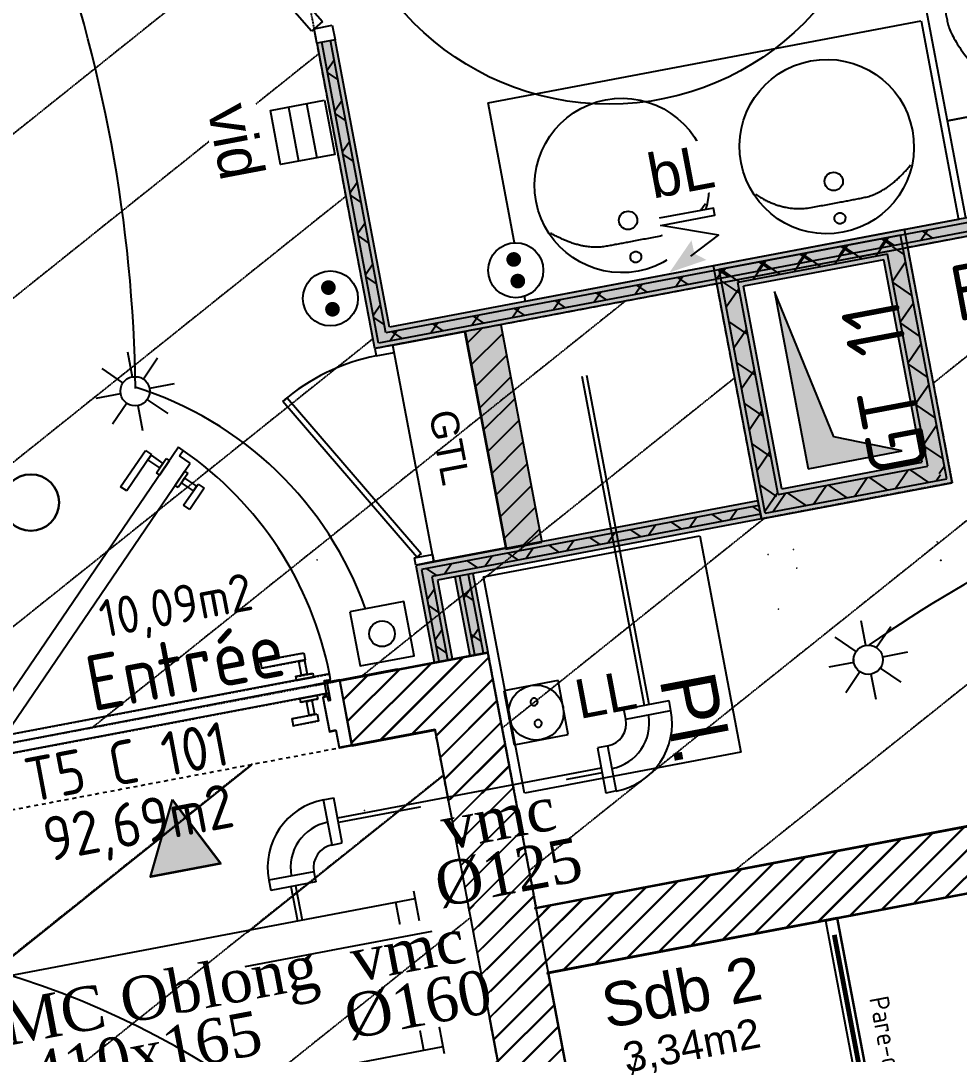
# Model space of a CAD drawing. Header units: centimetres. Extents: x 209280 to 319866, y -365283 to -277503.
# Drawn here: x 244843 to 247399, y -330668 to -327853 of the extents above; entities that cross this region are included whole.
import ezdxf

# ---------------------------------------------------------------- set-up
doc = ezdxf.new("R2010")
doc.units = ezdxf.units.CM
doc.linetypes.add('Style de ligne -1', pattern=[0.41664, 0.20828, -0.20836])
doc.linetypes.add('Style de ligne -16', pattern=[0.192476, 0.123031, -0.069444])
doc.layers.get('0').update_dxf_attribs({"color": 252})
for name, color, linetype, lineweight in [('0-PROJET-DESSINS CRÉES', 7, 'Continuous', 9), ('0-PROJET-FAUX PLAFOND', 251, 'Style de ligne -1', 5), ('0-PROJET-Gaines', 7, 'Continuous', 13), ('0-PROJET-MENUISERIES INT', 7, 'Continuous', 5), ('0-PROJET-MUR BETON', 7, 'Continuous', 35), ('0-PROJET-NOMENCLATURE COMMERCIALE', 7, 'Continuous', 5), ('0-PROJET-SANITAIRES', 7, 'Continuous', 5), ('0-PROJET-TEXTE', 7, 'Continuous', 5), ('0-PROJET-TEXTE GAINES', 7, 'Continuous', 5), ('0-PROJET-TRAIT DE COUPE', 7, 'Continuous', 5), ('prlm-ELEC-CFA', 1, 'Continuous', 25), ('prlm-ELEC-CFO', 1, 'Continuous', 25)]:
    doc.layers.add(name, color=color, linetype=linetype, lineweight=lineweight)
for name, color, linetype in [('3-BAT C-Niveau 1', 252, 'Continuous'), ('prlm-MOD', 64, 'Continuous'), ('prlm-VMC', 93, 'Continuous')]:
    doc.layers.add(name, color=color, linetype=linetype)
doc.styles.add('Geneva', font='arial.ttf')
doc.styles.add('Helvetica', font='arial.ttf')
doc.styles.add('prlm-elec-cfa', font='comic.ttf', dxfattribs={"height": 12})
doc.styles.add('prlm-elec-cfo', font='comic.ttf', dxfattribs={"height": 12})
doc.styles.add('prlm-vmc', font='pala.ttf', dxfattribs={"height": 14})
doc.styles.get("Standard").update_dxf_attribs({"font": 'isocp.shx', "height": 100})
pattern_1 = [(45, (89146.82, 134700.79), (-31.2347524, 39.0434405), [])]

# ---------------------------------------------------------------- blocks, each defined once
blk = doc.blocks.new('xi.c125-90')
at = {"layer": 'prlm-VMC'}
for p, q in [((-2.9, 6.24), (0, 6.25)), ((-2.81, -6.25), (-2.81, 6.25)), ((0, -6.25), (0, 6.25)), ((-3.04, -6.26), (0, -6.25)), ((-21.56, -12.5), (-21.56, -15.31)), ((-9.06, -12.5), (-21.56, -12.5)), ((-9.06, -12.5), (-9.06, -15.31)), ((-9.06, -15.31), (-21.56, -15.31))]:
    blk.add_line(p, q, dxfattribs=at)
for radius in [18.75, 6.25]:
    blk.add_arc((-2.81, -12.5), radius, 90, 180, dxfattribs=at)
at = {"layer": 'prlm-VMC', "ltscale": 0.05}
blk.add_arc((-2.81, -12.5), 12.5, 90, 180, dxfattribs=at)
blk = doc.blocks.new('xi.vmcd160')
at = {"layer": 'prlm-VMC', "color": 0, "linetype": 'ByBlock', "lineweight": -2, "insert": (0, 0), "char_height": 12, "width": 38.0377, "attachment_point": 2, "line_spacing_factor": 0.75, "style": 'prlm-vmc', "bg_fill": 3, "box_fill_scale": 1.1, "bg_fill_color": 256, "bg_fill_transparency": 0}
blk.add_mtext('vmc\\P%%C160', dxfattribs=at)
blk = doc.blocks.new('xi.vmcd125')
at = {"layer": 'prlm-VMC', "color": 0, "linetype": 'ByBlock', "lineweight": -2, "insert": (0, 0), "char_height": 12, "width": 37.8475, "attachment_point": 2, "line_spacing_factor": 0.75, "style": 'prlm-vmc', "bg_fill": 3, "box_fill_scale": 1.1, "bg_fill_color": 256, "bg_fill_transparency": 0}
blk.add_mtext('vmc\\P%%C125', dxfattribs=at)
blk = doc.blocks.new('Groupe-166-1')
at = {"linetype": 'Continuous'}
for p, q in [((15746.32, -46579.07), (15756.02, -46537.15)), ((15754.02, -46581.59), (15779.63, -46544.7)), ((15758.04, -46589.42), (15791.79, -46568.74))]:
    blk.add_line(p, q, dxfattribs=at)
at = {"linetype": 'Continuous', "flags": 128}
blk.add_lwpolyline([(15810.45, -46499.81), (15825.34, -46578.41), (15746.74, -46593.3), (15731.85, -46514.7)], close=True, dxfattribs=at)
blk = doc.blocks.new('xi.BP')
at = {"layer": 'prlm-ELEC-CFO', "color": 0, "flags": 128}
blk.add_lwpolyline([(-7.5, -7.5), (7.5, -7.5), (7.5, 7.5), (-7.5, 7.5)], close=True, dxfattribs=at)
at = {"layer": 'prlm-ELEC-CFO', "color": 0}
blk.add_circle((0, 0), 3.5, dxfattribs=at)
blk = doc.blocks.new('xi.SPOT')
at = {"color": 0, "lineweight": 5}
blk.add_wipeout([(-4, 0), (-2.83, -2.83), (0, -4), (2.83, -2.83), (4, 0), (2.83, 2.83), (0, 4), (-2.83, 2.83)], dxfattribs=at).dxf.layer = 'prlm-ELEC-CFO'
at = {"layer": 'prlm-ELEC-CFO', "color": 0, "linetype": 'ByBlock', "lineweight": -2, "flags": 128}
for points in [[(0, 10.88), (0, 4)], [(-7.69, 7.69), (-2.83, 2.83)], [(7.69, 7.69), (2.83, 2.83)], [(-10.88, 0), (-4, 0)], [(4, 0), (10.88, 0)], [(-2.83, -2.83), (-7.69, -7.69)], [(0, -4), (0, -10.88)], [(2.83, -2.83), (7.69, -7.69)]]:
    blk.add_lwpolyline(points, dxfattribs=at)
at = {"layer": 'prlm-ELEC-CFO', "color": 0, "linetype": 'ByBlock', "lineweight": -2}
blk.add_circle((0, 0), 4, dxfattribs=at)
blk = doc.blocks.new('xi.BL')
at = {"color": 0, "lineweight": 5}
blk.add_wipeout([(-7.5, -7.5), (7.5, -7.5), (7.5, 7.5), (-7.5, 7.5)], dxfattribs=at).dxf.layer = 'prlm-ELEC-CFO'
at = {"layer": 'prlm-ELEC-CFO', "lineweight": 5}
blk.add_hatch(color=0, dxfattribs=at).paths.add_polyline_path([(-3, 6), (-0.1, 3.7), (0, 0), (7.5, 7.5)])
at = {"layer": 'prlm-ELEC-CFO', "color": 0}
blk.add_lwpolyline([(0.95, 4.23), (-7.5, 0), (7.5, -5.5), (-7.5, -5.5), (-7.5, -7.5), (7.5, -7.5)], dxfattribs=at)
blk = doc.blocks.new('xi.PCHD')
at = {"color": 0, "lineweight": 5}
blk.add_wipeout([(-7.5, -7.5), (7.5, -7.5), (7.5, 7.5), (-7.5, 7.5)], dxfattribs=at).dxf.layer = 'prlm-ELEC-CFO'
at = {"layer": 'prlm-ELEC-CFO', "color": 0, "linetype": 'ByBlock', "lineweight": 5, "const_width": 2}
for points in [[(-4, 0, 1), (-2, 0, 1)], [(2, 0, 1), (4, 0, 1)]]:
    blk.add_lwpolyline(points, format="xyb", close=True, dxfattribs=at)
at = {"layer": 'prlm-ELEC-CFO', "color": 0, "linetype": 'ByBlock', "lineweight": -2}
blk.add_circle((0, 0), 7.5, dxfattribs=at)
blk = doc.blocks.new('xi.PC')
at = {"color": 0, "lineweight": 5}
blk.add_wipeout([(-7.5, -7.5), (7.5, -7.5), (7.5, 7.5), (-7.5, 7.5)], dxfattribs=at).dxf.layer = 'prlm-ELEC-CFO'
at = {"layer": 'prlm-ELEC-CFO', "color": 0, "linetype": 'ByBlock', "lineweight": 5, "const_width": 2}
for points in [[(-4, 0, 1), (-2, 0, 1)], [(2, 0, 1), (4, 0, 1)]]:
    blk.add_lwpolyline(points, format="xyb", close=True, dxfattribs=at)
at = {"layer": 'prlm-ELEC-CFO', "color": 0, "linetype": 'ByBlock', "lineweight": -2}
blk.add_circle((0, 0), 7.5, dxfattribs=at)
blk = doc.blocks.new('xi.VID')
at = {"layer": 'prlm-ELEC-CFA', "color": 0, "linetype": 'ByBlock', "lineweight": -2, "flags": 128}
blk.add_lwpolyline([(-7.5, 7.5), (7.5, 7.5), (7.5, -7.5), (-7.5, -7.5)], close=True, dxfattribs=at)
at = {"layer": 'prlm-ELEC-CFA', "color": 0}
for points in [[(-7.5, 2.5), (7.5, 2.5)], [(-7.5, -2.5), (7.5, -2.5)]]:
    blk.add_lwpolyline(points, dxfattribs=at)

msp = doc.modelspace()

# ---------------------------------------------------------------- hatches: boundary and pattern name
at = {"layer": '0-PROJET-DESSINS CRÉES', "lineweight": 25}
for points in [[(246895.741, -328590.249), (246987.209, -329073.24), (247242.668, -329024.86), (247057.302, -328986.549)], [(245255.941, -329973.709), (245387.869, -330147.191), (245196.245, -330183.321)]]:
    msp.add_hatch(color=256, dxfattribs=at).paths.add_polyline_path(points)
at = {"layer": '3-BAT C-Niveau 1', "linetype": 'Continuous'}
h = msp.add_hatch(dxfattribs=at)
h.set_pattern_fill('MURS MACONNERIE-2', color=256, scale=10, style=0, pattern_type=2)
h.set_pattern_definition(pattern_1)
h.paths.add_polyline_path([(246242.251, -330270.581), (246275.744, -330447.438), (253008.28, -329172.44), (252974.787, -328995.584)])
h = msp.add_hatch(dxfattribs=at)
h.set_pattern_fill('MURS MACONNERIE-2', color=256, scale=10, style=0, pattern_type=2)
h.set_pattern_definition(pattern_1)
h.paths.add_polyline_path([(245711.492, -329650.618), (245744.985, -329827.475), (245970.968, -329784.678), (246114.332, -329574.329)])
h = msp.add_hatch(dxfattribs=at)
h.set_pattern_fill('MURS MACONNERIE-2', color=256, scale=10, style=0, pattern_type=2)
h.set_pattern_definition(pattern_1)
h.paths.add_polyline_path([(246266.896, -331347.307), (246477.251, -331490.7), (246114.332, -329574.329), (245970.968, -329784.678)])
at = {"layer": '3-BAT C-Niveau 1', "linetype": 'Continuous', "lineweight": 18}
h = msp.add_hatch(dxfattribs=at)
h.set_pattern_fill('BA 13', color=9, scale=10, style=0, pattern_type=2)
h.set_pattern_definition([(218.65981, (88960.93, 134700.8), (-199.24783, 287.75041), [])])
h.paths.add_polyline_path([(245970.968, -329784.679), (237681.846, -331354.568), (237912.586, -332572.975), (246201.704, -331003.062)])

# ---------------------------------------------------------------- linework, layer by layer
at = {"lineweight": 25}
for p, q in [((245722.862, -328308.562), (245722.911, -328308.553)), ((245773.338, -328299.003), (245773.289, -328299.013)), ((245731.403, -328353.661), (245731.354, -328353.671)), ((245800.458, -328442.209), (245800.507, -328442.199)), ((246951.352, -328478.488), (246951.361, -328478.537)), ((246862.844, -328495.25), (246862.834, -328495.201)), ((246964.374, -328547.254), (246964.365, -328547.204)), ((246973.973, -328545.436), (246973.982, -328545.485)), ((247078.451, -329097.128), (247078.442, -329097.079)), ((247088.049, -329095.311), (247088.059, -329095.36)), ((246993.37, -329184.483), (246993.379, -329184.532)), ((247101.074, -329164.086), (247101.065, -329164.037)), ((245907.069, -329272.309), (245907.119, -329272.299)), ((246946.747, -329293.558), (246946.697, -329293.567)), ((247338.562, -329271.907), (247338.611, -329271.897)), ((245649.687, -329321.051), (245649.637, -329321.061)), ((246877.967, -329306.584), (246878.016, -329306.574)), ((247348.169, -329322.637), (247348.218, -329322.628)), ((246956.354, -329344.289), (246956.305, -329344.298)), ((246906.153, -329455.42), (246906.104, -329455.43)), ((246120.596, -329604.188), (246120.645, -329604.179)), ((245396.661, -329708.321), (245396.652, -329708.272)), ((245778.984, -330003.795), (245779.033, -330003.785)), ((247165.576, -330093.804), (247165.566, -330093.755)), ((246874.468, -330332.133), (246874.478, -330332.182))]:
    msp.add_line(p, q, dxfattribs=at)
at = {"linetype": 'Style de ligne -16', "lineweight": 18, "ltscale": 50.8, "flags": 128}
for points in [[(245499.438, -329618.089), (245495.712, -329598.417), (245613.617, -329576.089), (245617.342, -329595.76)], [(245607.428, -329637.461), (245600.148, -329599.017), (245614.886, -329596.225), (245622.166, -329634.67)], [(244743.859, -329812.068), (244746.65, -329826.806), (244764.139, -329823.494), (244770.652, -329857.883), (245675.251, -329686.571), (245668.738, -329652.182), (245686.227, -329648.87), (245683.436, -329634.132)], [(245593.731, -329651.12), (245591.708, -329640.439), (245637.887, -329631.693), (245639.91, -329642.375)], [(245605.057, -329710.929), (245603.034, -329700.247), (245649.213, -329691.502), (245651.236, -329702.184)], [(245628.058, -329746.397), (245620.778, -329707.952), (245635.516, -329705.161), (245642.796, -329743.606)], [(245585.113, -329774.907), (245581.388, -329755.235), (245650.165, -329742.21), (245653.891, -329761.882)]]:
    msp.add_lwpolyline(points, close=True, dxfattribs=at)
at = {"linetype": 'Continuous', "flags": 128}
msp.add_lwpolyline([(245711.399, -329650.127), (245676.384, -329656.758), (245685.331, -329704), (245680.456, -329704.923), (245678.394, -329694.035), (245665.583, -329696.461), (245683.26, -329789.802), (245700.946, -329786.453), (245709.877, -329833.614), (245744.891, -329826.983)], close=True, dxfattribs=at)
at = {"linetype": 'Continuous', "lineweight": 18, "flags": 128}
msp.add_lwpolyline([(245684.397, -329703.159), (245681.606, -329688.421), (245679.97, -329687.306), (245673.288, -329688.571), (245669.928, -329693.502), (245670.148, -329694.662), (245679.206, -329692.946), (245681.253, -329703.754)], close=True, dxfattribs=at)
at = {"lineweight": 25}
for centre in [(245722.862, -328308.562), (245773.338, -328299.003), (245731.403, -328353.661), (245800.458, -328442.209), (246951.352, -328478.488), (246862.844, -328495.25), (246964.374, -328547.254), (246973.973, -328545.436), (247078.451, -329097.128), (247088.049, -329095.311), (246993.37, -329184.483), (247101.074, -329164.086), (245907.069, -329272.309), (246946.747, -329293.558), (247338.562, -329271.907), (245649.687, -329321.051), (246877.967, -329306.584), (247348.169, -329322.637), (246956.354, -329344.289), (246906.153, -329455.42), (246120.596, -329604.188), (245396.661, -329708.321), (245778.984, -330003.795), (247165.576, -330093.804), (246874.468, -330332.133)]:
    msp.add_circle(centre, 0.025, dxfattribs=at)
at = {"layer": '0-PROJET-DESSINS CRÉES', "lineweight": 25}
for p, q in [((245698.726, -327905.024), (245649.6, -327914.328)), ((245807.109, -328746.045), (245649.6, -327914.328)), ((245807.109, -328746.045), (245649.6, -327914.328)), ((245817.463, -328730.853), (245662.373, -327911.909)), ((245817.463, -328730.853), (245662.373, -327911.909)), ((245836.578, -328702.807), (245685.953, -327907.443)), ((245836.578, -328702.807), (245685.953, -327907.443)), ((245846.932, -328687.615), (245698.726, -327905.024)), ((245695.969, -327960.33), (245676.854, -327988.376)), ((245706.047, -328013.546), (245678.001, -327994.431)), ((247366.319, -328125.804), (248103.221, -327986.251)), ((245717.021, -328071.491), (245697.906, -328099.538)), ((245727.099, -328124.708), (245699.052, -328105.592)), ((247416.429, -328390.406), (247366.319, -328125.804)), ((245738.072, -328182.652), (245718.957, -328210.699)), ((245748.15, -328235.869), (245720.104, -328216.754)), ((248153.162, -328250.891), (245846.932, -328687.615)), ((248196.401, -328280.361), (245817.463, -328730.853)), ((248196.401, -328280.361), (245817.463, -328730.853)), ((248168.354, -328261.245), (245836.578, -328702.807)), ((248168.354, -328261.245), (245836.578, -328702.807)), ((245759.124, -328293.814), (245740.009, -328321.86)), ((248211.593, -328290.715), (245807.109, -328746.045)), ((248211.593, -328290.715), (247128.201, -328495.874)), ((245769.202, -328347.03), (245741.155, -328327.915)), ((245780.175, -328404.975), (245761.06, -328433.022)), ((247248.882, -328422.13), (246729.144, -328520.557)), ((247379.402, -329111.379), (247248.882, -328422.13)), ((247312.791, -328423.261), (247293.675, -328451.307)), ((245790.253, -328458.191), (245762.207, -328439.076)), ((247238.528, -328437.322), (246744.335, -328530.911)), ((247238.528, -328437.322), (246744.335, -328530.911)), ((247206.155, -328443.452), (247171.11, -328494.871)), ((247201.629, -328444.311), (247182.514, -328472.358)), ((247186.79, -328447.121), (247214.836, -328466.237)), ((247192.823, -328445.977), (247220.003, -328464.502)), ((247364.21, -329101.025), (247238.528, -328437.322)), ((247364.21, -329101.025), (247238.528, -328437.322)), ((247297.952, -328426.071), (247325.998, -328445.186)), ((247094.994, -328464.504), (247059.949, -328515.923)), ((247090.467, -328465.362), (247071.352, -328493.408)), ((247075.628, -328468.172), (247103.675, -328487.287)), ((247081.661, -328467.029), (247133.08, -328502.073)), ((247248.494, -328489.951), (247217.197, -328468.619)), ((247079.074, -328505.177), (245807.109, -328746.045)), ((247203.483, -328488.74), (246795.751, -328565.956)), ((247203.483, -328488.74), (246795.751, -328565.956)), ((247193.129, -328503.932), (246810.942, -328576.31)), ((247193.129, -328503.932), (246810.942, -328576.31)), ((246872.671, -328506.607), (246837.627, -328558.026)), ((246868.144, -328507.462), (246849.029, -328535.509)), ((246859.339, -328509.132), (246910.758, -328544.176)), ((246983.832, -328485.556), (246948.788, -328536.974)), ((246979.306, -328486.412), (246960.191, -328514.458)), ((246964.467, -328489.222), (246992.513, -328508.337)), ((246970.5, -328488.08), (247021.919, -328523.125)), ((247297.6, -329055.626), (247193.129, -328503.932)), ((247297.6, -329055.626), (247193.129, -328503.932)), ((247312.792, -329065.98), (247203.483, -328488.74)), ((247312.792, -329065.98), (247203.483, -328488.74)), ((245801.227, -328516.136), (245782.112, -328544.183)), ((246859.629, -329209.813), (246729.144, -328520.557)), ((246859.629, -329209.813), (246729.144, -328520.557)), ((246756.983, -328528.513), (246737.867, -328556.559)), ((246742.144, -328531.323), (246770.19, -328550.438)), ((246869.984, -329194.621), (246744.335, -328530.911)), ((246869.984, -329194.621), (246744.335, -328530.911)), ((246748.178, -328530.183), (246799.596, -328565.228)), ((246761.51, -328527.659), (246754.548, -328537.873)), ((246853.305, -328510.272), (246881.352, -328529.388)), ((247252.465, -328510.92), (247217.42, -328562.338)), ((245811.305, -328569.353), (245783.258, -328550.238)), ((246645.821, -328549.563), (246626.706, -328577.609)), ((246630.982, -328552.373), (246659.029, -328571.488)), ((246801.482, -328596.227), (246750.065, -328561.18)), ((246423.498, -328591.664), (246404.383, -328619.71)), ((246534.66, -328570.613), (246515.544, -328598.66)), ((246519.821, -328573.423), (246547.867, -328592.539)), ((246798.828, -328582.209), (246763.78, -328633.626)), ((246905.031, -329143.201), (246795.751, -328565.956)), ((246905.031, -329143.201), (246795.751, -328565.956)), ((246915.386, -329128.009), (246810.942, -328576.31)), ((246895.741, -328590.249), (246987.209, -329073.24)), ((247057.302, -328986.549), (246895.741, -328590.249)), ((247269.544, -328601.112), (247218.126, -328566.067)), ((246312.337, -328612.714), (246293.221, -328640.76)), ((246297.498, -328615.524), (246325.544, -328634.639)), ((246408.659, -328594.474), (246436.706, -328613.589)), ((245822.279, -328627.298), (245803.163, -328655.344)), ((246201.175, -328633.764), (246182.06, -328661.811)), ((246186.336, -328636.574), (246214.383, -328655.69)), ((247273.515, -328622.082), (247238.47, -328673.5)), ((245832.357, -328680.514), (245804.31, -328661.399)), ((245978.852, -328675.865), (245959.737, -328703.911)), ((246090.014, -328654.815), (246070.898, -328682.861)), ((246075.175, -328657.625), (246103.221, -328676.74)), ((246822.526, -328707.39), (246771.11, -328672.342)), ((247290.594, -328712.274), (247239.176, -328677.229)), ((245867.691, -328696.915), (245848.575, -328724.962)), ((245852.852, -328699.725), (245880.898, -328718.841)), ((245964.013, -328678.675), (245992.06, -328697.79)), ((246051.572, -328699.751), (246163.707, -329291.871)), ((246051.572, -328699.751), (246163.707, -329291.871)), ((246057.715, -328732.192), (246099.17, -328690.737)), ((246068.905, -328791.28), (246154.477, -328705.708)), ((246149.825, -328681.144), (246261.96, -329273.263)), ((246149.825, -328681.144), (246261.96, -329273.263)), ((246819.872, -328693.372), (246784.825, -328744.788)), ((247294.565, -328733.243), (247259.52, -328784.661)), ((246080.096, -328850.368), (246165.667, -328764.796)), ((246843.571, -328818.553), (246792.154, -328783.505)), ((247311.644, -328823.435), (247260.226, -328788.39)), ((246840.917, -328804.535), (246805.869, -328855.951)), ((246091.286, -328909.457), (246176.857, -328823.885)), ((247315.615, -328844.405), (247280.57, -328895.823)), ((246102.476, -328968.545), (246188.048, -328882.973)), ((246864.615, -328929.715), (246813.199, -328894.668)), ((247332.695, -328934.597), (247281.276, -328899.552)), ((246861.962, -328915.697), (246826.914, -328967.114)), ((246113.666, -329027.633), (246199.238, -328942.061)), ((247336.665, -328955.566), (247301.62, -329006.985)), ((247242.668, -329024.86), (247057.302, -328986.549)), ((246124.856, -329086.721), (246210.428, -329001.149)), ((246885.66, -329040.878), (246834.244, -329005.83)), ((247353.745, -329045.758), (247302.326, -329010.713)), ((246883.006, -329026.86), (246847.959, -329078.276)), ((246987.209, -329073.24), (247242.668, -329024.86)), ((246136.046, -329145.809), (246221.618, -329060.237)), ((246905.031, -329143.201), (247312.792, -329065.98)), ((246905.031, -329143.201), (247312.792, -329065.98)), ((246915.386, -329128.009), (247297.6, -329055.626)), ((246915.386, -329128.009), (247297.6, -329055.626)), ((247357.716, -329066.728), (247343.814, -329087.124)), ((247112.789, -329148.638), (247147.834, -329097.22)), ((247204.086, -329131.349), (247152.667, -329096.304)), ((247223.951, -329127.587), (247258.995, -329076.168)), ((247315.247, -329110.297), (247263.829, -329075.253)), ((247335.112, -329106.535), (247346.906, -329089.231)), ((246147.236, -329204.897), (246232.808, -329119.325)), ((246901.449, -329148.458), (246855.288, -329116.993)), ((246859.629, -329209.813), (247379.402, -329111.379)), ((246869.984, -329194.621), (247364.21, -329101.025)), ((246869.984, -329194.621), (247364.21, -329101.025)), ((247001.628, -329169.69), (247036.673, -329118.271)), ((247092.925, -329152.4), (247041.506, -329117.356)), ((246904.051, -329138.022), (246869.003, -329189.439)), ((246890.467, -329190.742), (246925.511, -329139.323)), ((246981.764, -329173.452), (246930.345, -329138.407)), ((246850.326, -329160.686), (245919.032, -329337.042)), ((246852.745, -329173.459), (245934.224, -329347.396)), ((246852.745, -329173.459), (245934.224, -329347.396)), ((246158.426, -329263.986), (246243.998, -329178.414)), ((246793.884, -329184.605), (246774.768, -329212.651)), ((246836.519, -329176.531), (246855.818, -329189.685)), ((246850.326, -329160.686), (246859.629, -329209.813)), ((246857.21, -329197.04), (245962.27, -329366.512)), ((246857.21, -329197.04), (245962.27, -329366.512)), ((246859.629, -329209.813), (245977.462, -329376.866)), ((246859.629, -329209.813), (246078.171, -329357.795)), ((246682.722, -329205.655), (246663.607, -329233.702)), ((246725.357, -329197.582), (246753.404, -329216.697)), ((246870.602, -329194.504), (246870.235, -329194.253)), ((246209.489, -329283.2), (246255.188, -329237.502)), ((246503.034, -329239.682), (246531.081, -329258.798)), ((246571.561, -329226.706), (246552.445, -329254.752)), ((246614.196, -329218.632), (246642.242, -329237.748)), ((246102.857, -329367.313), (246692.386, -329255.709)), ((246349.238, -329268.806), (246330.122, -329296.853)), ((246391.873, -329260.733), (246419.919, -329279.848)), ((246460.399, -329247.756), (246441.284, -329275.802)), ((246692.386, -329255.709), (246803.99, -329845.238)), ((246163.707, -329291.871), (246261.96, -329273.263)), ((246238.076, -329289.857), (246218.961, -329317.903)), ((246280.711, -329281.783), (246308.758, -329300.899)), ((246058.388, -329323.884), (246086.435, -329342.999)), ((246126.915, -329310.907), (246107.799, -329338.954)), ((246169.55, -329302.833), (246197.596, -329321.949)), ((245919.032, -329337.042), (245968.821, -329599.965)), ((245934.224, -329347.396), (245981.594, -329597.546)), ((245934.224, -329347.396), (245981.594, -329597.546)), ((245947.227, -329344.934), (245975.273, -329364.05)), ((246015.753, -329331.957), (245996.638, -329360.004)), ((245962.27, -329366.512), (246005.175, -329593.081)), ((245962.27, -329366.512), (246005.175, -329593.081)), ((246029.044, -329367.098), (245977.462, -329376.866)), ((245977.462, -329376.866), (246017.948, -329590.662)), ((245977.462, -329376.866), (246017.948, -329590.662)), ((246024.955, -329367.873), (246065.44, -329581.668)), ((246037.728, -329365.454), (246078.213, -329579.249)), ((246037.728, -329365.454), (246078.213, -329579.249)), ((246061.309, -329360.988), (246101.794, -329574.784)), ((246061.309, -329360.988), (246101.794, -329574.784)), ((246074.082, -329358.57), (246114.567, -329572.365)), ((246074.082, -329358.57), (246114.567, -329572.365)), ((245949.663, -329428.926), (245968.778, -329400.88)), ((246049.036, -329425.171), (246068.152, -329397.125)), ((246046.678, -329412.716), (246074.724, -329431.832)), ((245952.812, -329445.555), (245980.858, -329464.67)), ((245970.713, -329540.087), (245989.828, -329512.041)), ((246070.086, -329536.333), (246089.202, -329508.286)), ((246067.728, -329523.878), (246095.774, -329542.993)), ((245973.862, -329556.716), (246001.908, -329575.832)), ((245867.964, -329619.204), (244689.187, -329843.892)), ((245196.245, -330183.321), (245255.941, -329973.709)), ((245255.941, -329973.709), (245387.869, -330147.191)), ((245387.869, -330147.191), (245196.245, -330183.321))]:
    msp.add_line(p, q, dxfattribs=at)
msp.add_circle((246444.874, -327330.537), 750.014, dxfattribs=at)
for points in [[(245846.932, -328687.615), (245807.109, -328746.045), (245698.726, -327905.024), (245649.6, -327914.328)], [(248153.162, -328250.891), (248211.593, -328290.715), (245846.932, -328687.615), (245807.109, -328746.045)], [(247248.882, -328422.13), (247193.129, -328503.932), (246729.144, -328520.557), (246810.942, -328576.31)], [(247379.402, -329111.379), (247297.6, -329055.626), (247248.882, -328422.13), (247193.129, -328503.932)], [(246915.386, -329128.009), (246859.629, -329209.813), (246810.942, -328576.31), (246729.144, -328520.557)], [(246051.572, -328699.751), (246149.825, -328681.144), (246163.707, -329291.871), (246261.96, -329273.263)], [(246859.629, -329209.813), (246915.386, -329128.009), (247379.402, -329111.379), (247297.6, -329055.626)], [(246850.326, -329160.686), (246859.629, -329209.813), (245919.032, -329337.042), (245977.462, -329376.866)], [(245919.032, -329337.042), (245977.462, -329376.866), (245968.821, -329599.965), (246017.948, -329590.662)], [(246024.955, -329367.873), (246074.082, -329358.57), (246065.44, -329581.668), (246114.567, -329572.365)]]:
    msp.add_solid(points, dxfattribs=at)
at = {"layer": '0-PROJET-FAUX PLAFOND', "lineweight": 25}
for p, q in [((245807.109, -328746.045), (245394.164, -326565.518)), ((245581.436, -327554.395), (243188.886, -329468.435)), ((245654.975, -327942.712), (243262.413, -329856.762)), ((248211.6, -328290.753), (247257.218, -328471.251)), ((245728.514, -328331.03), (243573.183, -330055.295)), ((247953.613, -328339.545), (247327.553, -328840.393)), ((247257.218, -328471.251), (247379.194, -329111.418)), ((248838.949, -328525.574), (246786.982, -330167.148)), ((246738.079, -328569.745), (245807.109, -328746.045)), ((246859.837, -329209.773), (246738.079, -328569.745)), ((246738.079, -328569.745), (246738.079, -328569.745)), ((246489.04, -328616.906), (245037.752, -329777.937)), ((245802.053, -328719.347), (244305.467, -329916.616)), ((246786.799, -328825.847), (245770.036, -329639.258)), ((247379.194, -329111.418), (246859.837, -329209.773)), ((246867.686, -329208.287), (246153.802, -329779.394))]:
    msp.add_line(p, q, dxfattribs=at)
at = {"layer": '0-PROJET-Gaines', "lineweight": 25}
for p, q in [((245856.236, -328736.741), (246052.743, -328699.527)), ((246052.743, -328699.527), (246164.386, -329289.049)), ((245856.236, -328736.741), (245807.109, -328746.045)), ((245807.109, -328746.045), (245810.875, -328765.929)), ((245810.875, -328765.929), (245860.002, -328756.626)), ((245860.002, -328756.626), (245856.236, -328736.741)), ((245967.879, -329326.263), (245856.236, -328736.741)), ((245556.105, -328890.129), (245568.086, -328880.102)), ((245921.398, -329314.468), (245556.105, -328890.129)), ((245568.086, -328880.102), (245933.238, -329304.276)), ((246164.386, -329289.049), (245967.879, -329326.263)), ((245914.986, -329315.682), (245964.113, -329306.379)), ((245918.752, -329335.567), (245914.986, -329315.682)), ((245933.238, -329304.276), (245921.398, -329314.468)), ((245964.113, -329306.379), (245967.879, -329326.263)), ((245967.879, -329326.263), (245918.752, -329335.567))]:
    msp.add_line(p, q, dxfattribs=at)
msp.add_arc((245921.398, -329314.468), 559.914, 101.391419, 130.723601, dxfattribs=at)
at = {"layer": '0-PROJET-MENUISERIES INT', "lineweight": 25}
for p, q in [((245118.946, -327230), (245664.743, -327855.304)), ((245634.608, -327881.608), (245088.811, -327256.303)), ((245664.743, -327855.304), (245634.608, -327881.608)), ((245642.146, -327875.028), (245691.284, -327865.723)), ((245649.588, -327914.33), (245642.146, -327875.028)), ((245691.284, -327865.723), (245698.726, -327905.024)), ((245698.726, -327905.024), (245649.588, -327914.33)), ((245272.873, -329014.884), (244734.311, -329805.085)), ((245285.268, -329023.332), (245272.873, -329014.884)), ((245114.878, -329122.37), (245182.46, -329023.211)), ((245199.005, -329034.487), (245131.422, -329133.646)), ((245182.46, -329023.211), (245199.005, -329034.487)), ((245189.149, -329048.947), (245197.597, -329036.552)), ((245197.597, -329036.552), (245229.929, -329058.589)), ((245275.244, -329038.04), (245285.268, -329023.332)), ((245304.165, -329057.752), (245275.244, -329038.04)), ((244785.653, -329818.536), (245304.165, -329057.752)), ((245221.482, -329070.984), (245189.149, -329048.947)), ((245212.471, -329084.205), (245238.94, -329045.368)), ((245247.924, -329051.49), (245221.454, -329090.328)), ((245229.929, -329058.589), (245221.482, -329070.984)), ((245238.94, -329045.368), (245247.924, -329051.49)), ((245221.454, -329090.328), (245212.471, -329084.205)), ((245262.771, -329118.487), (245289.241, -329079.65)), ((245298.224, -329085.773), (245271.755, -329124.61)), ((245280.766, -329111.389), (245289.213, -329098.994)), ((245289.213, -329098.994), (245321.546, -329121.03)), ((245289.241, -329079.65), (245298.224, -329085.773)), ((245131.422, -329133.646), (245114.878, -329122.37)), ((245271.755, -329124.61), (245262.771, -329118.487)), ((245313.098, -329133.425), (245280.766, -329111.389)), ((245286.347, -329172.676), (245325.77, -329114.833)), ((245342.314, -329126.109), (245302.891, -329183.952)), ((245321.546, -329121.03), (245313.098, -329133.425)), ((245325.77, -329114.833), (245342.314, -329126.109)), ((245302.891, -329183.952), (245286.347, -329172.676)), ((245495.948, -329596.453), (245613.852, -329574.125)), ((245613.852, -329574.125), (245617.578, -329593.796)), ((245499.673, -329616.125), (245495.948, -329596.453)), ((245617.578, -329593.796), (245499.673, -329616.125)), ((245600.383, -329597.053), (245615.121, -329594.262)), ((245607.664, -329635.497), (245600.383, -329597.053)), ((245615.121, -329594.262), (245622.402, -329632.706)), ((245683.672, -329632.168), (244744.095, -329810.104)), ((245591.943, -329638.475), (245638.123, -329629.729)), ((245622.402, -329632.706), (245607.664, -329635.497)), ((245638.123, -329629.729), (245640.146, -329640.411)), ((245686.463, -329646.906), (245683.672, -329632.168)), ((245593.966, -329649.157), (245591.943, -329638.475)), ((245640.146, -329640.411), (245593.966, -329649.157)), ((245668.974, -329650.218), (245686.463, -329646.906)), ((245675.486, -329684.607), (245668.974, -329650.218)), ((245711.634, -329648.163), (245676.62, -329654.794)), ((245676.62, -329654.794), (245685.567, -329702.036)), ((245745.127, -329825.019), (245711.634, -329648.163)), ((244770.887, -329855.919), (245675.486, -329684.607)), ((245603.27, -329698.283), (245649.449, -329689.538)), ((245649.449, -329689.538), (245651.472, -329700.22)), ((245673.524, -329686.607), (245670.164, -329691.538)), ((245670.383, -329692.698), (245679.442, -329690.982)), ((245680.206, -329685.342), (245673.524, -329686.607)), ((245679.442, -329690.982), (245681.489, -329701.79)), ((245681.842, -329686.457), (245680.206, -329685.342)), ((245684.633, -329701.195), (245681.842, -329686.457)), ((245605.293, -329708.965), (245603.27, -329698.283)), ((245651.472, -329700.22), (245605.293, -329708.965)), ((245621.013, -329705.988), (245635.752, -329703.197)), ((245628.294, -329744.433), (245621.013, -329705.988)), ((245635.752, -329703.197), (245643.032, -329741.642)), ((245678.63, -329692.071), (245665.819, -329694.497)), ((245665.819, -329694.497), (245683.496, -329787.838)), ((245670.164, -329691.538), (245670.383, -329692.698)), ((245680.692, -329702.959), (245678.63, -329692.071)), ((245685.567, -329702.036), (245680.692, -329702.959)), ((245681.489, -329701.79), (245684.633, -329701.195)), ((245581.624, -329753.271), (245650.401, -329740.246)), ((245643.032, -329741.642), (245628.294, -329744.433)), ((245650.401, -329740.246), (245654.127, -329759.918)), ((245585.349, -329772.943), (245581.624, -329753.271)), ((245654.127, -329759.918), (245585.349, -329772.943)), ((245683.496, -329787.838), (245701.181, -329784.489)), ((245701.181, -329784.489), (245710.113, -329831.65)), ((245710.113, -329831.65), (245745.127, -329825.019))]:
    msp.add_line(p, q, dxfattribs=at)
msp.add_arc((244733.145, -329819.404), 968.799, 11.143509, 55.256382, dxfattribs=at)
at = {"layer": '0-PROJET-MUR BETON', "lineweight": 25}
for p, q in [((245711.727, -329648.654), (246114.567, -329572.365)), ((245917.663, -329609.654), (246114.567, -329572.365)), ((245743.984, -329818.984), (245961.642, -329601.326)), ((245822.34, -329810.906), (246048.339, -329584.907)), ((246079.057, -329624.467), (246117.209, -329586.315)), ((245721.604, -329700.807), (245788.249, -329634.163)), ((245732.794, -329759.895), (245874.945, -329617.744)), ((245839.06, -329624.54), (245819.409, -329628.262)), ((245909.037, -329794.487), (246079.057, -329624.467)), ((245711.727, -329648.654), (245642.553, -329661.754)), ((245745.22, -329825.511), (245711.727, -329648.654)), ((245974.37, -329799.433), (246128.399, -329645.403)), ((245985.56, -329858.521), (246139.589, -329704.491)), ((245745.22, -329825.511), (245971.204, -329782.714)), ((245745.22, -329825.511), (245971.204, -329782.714)), ((247361.051, -330239.984), (247587.049, -330013.986)), ((247187.657, -330272.821), (247413.656, -330046.823)), ((247274.354, -330256.403), (247500.353, -330030.404)), ((247014.264, -330305.658), (247240.263, -330079.66)), ((247100.961, -330289.24), (247326.959, -330063.241)), ((246840.871, -330338.495), (247066.869, -330112.497)), ((246927.567, -330322.077), (247153.566, -330096.078)), ((246754.174, -330354.914), (246980.173, -330128.915)), ((246580.781, -330387.751), (246806.779, -330161.752)), ((246667.477, -330371.332), (246893.476, -330145.334)), ((246407.387, -330420.588), (246633.386, -330194.589)), ((246494.084, -330404.169), (246720.083, -330178.171)), ((246153.41, -330744.843), (246307.44, -330590.814)), ((246164.6, -330803.931), (246318.63, -330649.902))]:
    msp.add_line(p, q, dxfattribs=at)
at = {"layer": '0-PROJET-SANITAIRES', "lineweight": 25}
for p, q in [((247366.319, -328125.804), (247049.998, -326455.493)), ((246115.395, -328077.016), (247294.439, -327853.731)), ((247294.439, -327853.731), (247396.778, -328394.125)), ((248103.221, -327986.251), (247366.319, -328125.804)), ((246217.734, -328617.411), (246115.395, -328077.016)), ((247396.778, -328394.125), (246217.734, -328617.411))]:
    msp.add_line(p, q, dxfattribs=at)
at = {"layer": '0-PROJET-SANITAIRES', "lineweight": 25, "flags": 128}
msp.add_lwpolyline([(247065.706, -330295.356), (247214.563, -331081.385), (246428.534, -331230.243), (246279.677, -330444.214)], close=True, dxfattribs=at)
at = {"layer": '0-PROJET-SANITAIRES', "lineweight": 25}
for centre, major_axis in [((247037.557, -328196.089), (44.192, -233.352)), ((246479.67, -328301.741), (44.192, -233.352)), ((247056.631, -328290.896), (-24.563, -4.652)), ((246496.582, -328396.957), (24.563, 4.652)), ((247073.51, -328391.309), (-14.738, -2.791)), ((246517.588, -328496.588), (14.738, 2.791))]:
    msp.add_ellipse(centre, major_axis=major_axis, ratio=1, dxfattribs=at)
msp.add_open_spline([(247998.459, -327701.776), (248010.874, -327767.33), (247979.854, -327890.82), (247901.297, -327973.602), (247725.467, -328006.901), (247549.636, -328040.199), (247446.25, -327991.873), (247372.225, -327888.277), (247257.285, -327281.345), (247142.345, -326674.413), (247173.365, -326550.923), (247251.922, -326468.141), (247427.752, -326434.843), (247603.583, -326401.544), (247706.969, -326449.87), (247780.994, -326553.467), (247892.83, -327144.01), (247998.459, -327701.776)], degree=2, knots=[0, 0, 0, 0.01726376, 0.03452751, 0.05179127, 0.15011635, 0.1673801, 0.18464386, 0.20190762, 0.50431594, 0.5215797, 0.53884345, 0.55610721, 0.65443229, 0.67169604, 0.6889598, 0.70622356, 1, 1, 1], dxfattribs=at)
for points in [[(246843.632, -328325.941), (246918.925, -328375.802), (247072.386, -328347.757), (247204.843, -328321.655), (247265.533, -328246.042)], [(246707.646, -328351.694), (246655.799, -328425.632), (246502.709, -328455.642), (246369.88, -328479.779), (246285.745, -328431.593)]]:
    msp.add_open_spline(points, degree=2, dxfattribs=at)
at = {"layer": '3-BAT C-Niveau 1', "linetype": 'Continuous', "lineweight": 25}
for p, q in [((246242.251, -330270.581), (252974.787, -328995.584)), ((246242.251, -330270.581), (252974.787, -328995.584)), ((246275.744, -330447.438), (253008.28, -329172.44)), ((246275.744, -330447.438), (253008.28, -329172.44)), ((245711.492, -329650.618), (246114.332, -329574.329)), ((245917.427, -329611.618), (246114.332, -329574.329)), ((245838.824, -329626.504), (245819.173, -329630.226)), ((245711.492, -329650.618), (245642.317, -329663.718)), ((245744.985, -329827.475), (245711.492, -329650.618)), ((245744.985, -329827.475), (245970.968, -329784.678)), ((245744.985, -329827.475), (245970.968, -329784.678))]:
    msp.add_line(p, q, dxfattribs=at)
at = {"layer": '3-BAT C-Niveau 1', "linetype": 'Continuous', "lineweight": 18}
for p, q in [((246477.251, -331490.7), (246114.332, -329574.329)), ((246266.896, -331347.307), (245970.968, -329784.678))]:
    msp.add_line(p, q, dxfattribs=at)
at = {"layer": '3-BAT C-Niveau 1', "linetype": 'Continuous'}
for p, q in [((246477.251, -331490.7), (246114.332, -329574.329)), ((246266.896, -331347.307), (245970.968, -329784.678))]:
    msp.add_line(p, q, dxfattribs=at)
at = {"layer": '3-BAT C-Niveau 1', "linetype": 'Style de ligne -1', "ltscale": 50.8, "flags": 128}
msp.add_lwpolyline([(245970.968, -329784.679), (237681.846, -331354.568), (237912.586, -332572.975), (246201.704, -331003.062)], close=True, dxfattribs=at)
at = {"layer": '3-BAT C-Niveau 1', "linetype": 'Continuous', "flags": 128}
msp.add_lwpolyline([(245255.706, -329975.673), (245387.633, -330149.155), (245196.009, -330185.285)], close=True, dxfattribs=at)
at = {"layer": 'prlm-ELEC-CFO', "lineweight": 25}
for p, q in [((246305.891, -329649.673), (246158.511, -329677.584)), ((246333.802, -329797.054), (246305.891, -329649.673)), ((246158.511, -329677.584), (246186.422, -329824.964)), ((246186.422, -329824.964), (246333.802, -329797.054))]:
    msp.add_line(p, q, dxfattribs=at)
at = {"layer": 'prlm-ELEC-CFO', "lineweight": 30}
msp.add_circle((244870.394, -329165.448), 76.898, dxfattribs=at)
at = {"layer": 'prlm-ELEC-CFO', "lineweight": 25}
msp.add_circle((246246.157, -329737.319), 75, dxfattribs=at)
for centre, start, end in [((246240.574, -329707.843), 100.723601, 280.723601), ((246240.574, -329707.843), 280.723601, 100.723601), ((246251.739, -329766.795), 100.723601, 280.723601), ((246251.739, -329766.795), 280.723601, 100.723601)]:
    msp.add_arc(centre, 10, start, end, dxfattribs=at)
at = {"layer": 'prlm-MOD', "color": 0, "linetype": 'ByBlock', "lineweight": -2, "ltscale": 50}
msp.add_lwpolyline([(247035.042, -330303.919), (247065.622, -330298.127), (247218.303, -331104.348), (247187.723, -331110.139)], close=True, dxfattribs=at)
at = {"layer": 'prlm-MOD', "color": 9, "linetype": 'ByBlock', "lineweight": 5, "ltscale": 50, "const_width": 13.321}
msp.add_lwpolyline([(247058.141, -330342.482), (247196.569, -331073.438), (247196.569, -331073.438)], dxfattribs=at)
at = {"layer": 'prlm-VMC', "ltscale": 25}
for p, q in [((246383.243, -328818.425), (246552.982, -329714.715)), ((246370.962, -328820.751), (246540.7, -329717.041)), ((246423.719, -329888.68), (245705.678, -330024.662)), ((246426.045, -329900.962), (245708.004, -330036.944))]:
    msp.add_line(p, q, dxfattribs=at)
at = {"layer": 'prlm-VMC'}
for p, q in [((238654.151, -331619.352), (245916.874, -330243.948)), ((238730.44, -332022.192), (245993.163, -330646.788))]:
    msp.add_line(p, q, dxfattribs=at)
for points in [[(245996.978, -330666.93), (245913.06, -330223.806)], [(245940.8, -330656.704), (245864.511, -330253.864)]]:
    msp.add_lwpolyline(points, dxfattribs=at)

# ---------------------------------------------------------------- block references
at = {"xscale": 10, "yscale": 10, "zscale": 10}
msp.add_blockref('Groupe-166-1', (88960.928, 134700.79), dxfattribs=at)
at = {"layer": 'prlm-ELEC-CFO', "xscale": 9.999999999999996, "yscale": 9.999999999999996, "zscale": 9.999999999999996, "rotation": 280.723601411399}
msp.add_blockref('xi.BP', (245826.736, -329522.62), dxfattribs=at)
at = {"layer": 'prlm-VMC', "ltscale": 50, "xscale": 10, "yscale": 10, "zscale": 10}
for p, rotation in [((246424.882, -329894.821), 190.7236014113936), ((245706.841, -330030.803), 10.72360141139323)]:
    msp.add_blockref('xi.c125-90', p, dxfattribs=dict(at, rotation=rotation))

# ---------------------------------------------------------------- texts
at = {"attachment_point": 2, "line_spacing_factor": 0.834288, "style": 'Helvetica'}
for s, insert, char_height, rotation in [('Pl.\\P', (246753.109, -329737.935), 151.3086, 280.723595), ('Sdb 2\\P{\\H0.6752x;3,34m2}\\P', (246630.972, -330439.062), 120, 10.723595)]:
    msp.add_mtext(s, dxfattribs=dict(at, insert=insert, char_height=char_height, rotation=rotation))
at = {"layer": '0-PROJET-DESSINS CRÉES', "lineweight": 25, "style": 'Helvetica'}
msp.add_text('GTL', height=75.6543, rotation=280.723601, dxfattribs=at).set_placement((245954.132, -328920.915))
at = {"layer": '0-PROJET-NOMENCLATURE COMMERCIALE', "color": 253, "lineweight": 50}
for s, p in [('T5 C 101', (244867.172, -329982.23)), ('92,69m2', (244916.957, -330143.948))]:
    msp.add_text(s, height=120, rotation=10.723601, dxfattribs=at).set_placement(p)
at = {"layer": '0-PROJET-TEXTE', "lineweight": 25}
for s, height, p in [('Buanderie', 151.3086, (247392.941, -328673.099)), ('10,09m2', 102.1636, (245068.393, -329533.846))]:
    msp.add_text(s, height=height, rotation=10.723601, dxfattribs=at).set_placement(p)
at = {"layer": '0-PROJET-TEXTE', "lineweight": 30}
msp.add_text('Entrée', height=151.3086, rotation=10.723601, dxfattribs=at).set_placement((245037.611, -329735.135))
at = {"layer": '0-PROJET-TEXTE GAINES', "lineweight": 25}
msp.add_text('GT 11', height=159.8524, rotation=100.723601, dxfattribs=at).set_placement((247318.29, -329067.552))
at = {"layer": 'prlm-ELEC-CFO', "lineweight": 25, "style": 'Geneva'}
msp.add_text('LL', height=106.5703, rotation=10.745291, dxfattribs=at).set_placement((246363.948, -329755.069))
at = {"layer": 'prlm-MOD', "color": 0, "insert": (247204.76, -330505.296), "char_height": 52.82018, "width": 1408.42178, "attachment_point": 1, "rotation": 280.723601}
msp.add_mtext('Pare-douche', dxfattribs=at)

# ---------------------------------------------------------------- next in the draw order: block references
at = {"layer": 'prlm-ELEC-CFO', "xscale": 9.999999999999996, "yscale": 9.999999999999996, "zscale": 9.999999999999996, "rotation": 280.723601411399}
for name, p in [('xi.PC', (245686.21, -328609.415)), ('xi.SPOT', (245154.192, -328861.958))]:
    msp.add_blockref(name, p, dxfattribs=at)

# ---------------------------------------------------------------- next in the draw order: texts
at = {"layer": 'prlm-ELEC-CFA', "lineweight": 20, "insert": (245428.123, -328181.916), "char_height": 120, "attachment_point": 5, "rotation": 280.723601, "line_spacing_factor": 0.8, "style": 'prlm-elec-cfa', "bg_fill": 3, "box_fill_scale": 1.1, "bg_fill_color": 256, "bg_fill_transparency": 0}
msp.add_mtext('vid', dxfattribs=at)
at = {"layer": 'prlm-VMC', "linetype": 'ByBlock', "lineweight": -2, "insert": (245145.926, -330458.477), "char_height": 120, "width": 1022.08297, "attachment_point": 2, "rotation": 10.723601, "line_spacing_factor": 0.75, "style": 'prlm-vmc', "bg_fill": 2}
msp.add_mtext('VMC Oblong\\P410x165', dxfattribs=at)

# ---------------------------------------------------------------- next in the draw order: linework, layer by layer
at = {"layer": '0-PROJET-FAUX PLAFOND', "color": 9, "lineweight": 25}
msp.add_line((245472.7, -329877.127), (243405.76, -331530.679), dxfattribs=at)
at = {"layer": 'prlm-ELEC-CFO'}
for centre, radius, start, end in [((241174.947, -328911.624), 3981.004, 0.814536, 20.111317), ((244862.355, -329782.73), 976.396, 19.630518, 72.566839)]:
    msp.add_arc(centre, radius, start, end, dxfattribs=at)
at = {"layer": 'prlm-VMC', "ltscale": 50}
for p, q in [((245578.741, -330210.909), (245596.489, -330304.622)), ((245591.023, -330208.583), (245608.77, -330302.296))]:
    msp.add_line(p, q, dxfattribs=at)

# ---------------------------------------------------------------- next in the draw order: block references
at = {"layer": 'prlm-ELEC-CFA', "xscale": 9.999999999999996, "yscale": 9.999999999999996, "zscale": 9.999999999999996, "rotation": 280.723601411399}
msp.add_blockref('xi.VID', (245610.207, -328157.381), dxfattribs=at)
at = {"layer": 'prlm-VMC', "ltscale": 50, "xscale": 10, "yscale": 10, "zscale": 10, "rotation": 10.72360141139323}
msp.add_blockref('xi.vmcd160', (245885.135, -330324.47), dxfattribs=at)

# ---------------------------------------------------------------- next in the draw order: linework, layer by layer
at = {"layer": '0-PROJET-FAUX PLAFOND', "color": 9, "lineweight": 25}
msp.add_line((246068.221, -330295.008), (244870.367, -331253.291), dxfattribs=at)
at = {"layer": '0-PROJET-MUR BETON', "lineweight": 25}
for p, q in [((246097.46, -330449.402), (246251.49, -330295.373)), ((246108.65, -330508.491), (246262.68, -330354.461)), ((246119.84, -330567.579), (246273.87, -330413.549)), ((246131.03, -330626.667), (246285.06, -330472.637)), ((246142.22, -330685.755), (246296.25, -330531.726))]:
    msp.add_line(p, q, dxfattribs=at)
at = {"layer": '0-PROJET-TRAIT DE COUPE', "lineweight": 25}
msp.add_line((245454.26, -330428.735), (245962.732, -330332.609), dxfattribs=at)
at = {"layer": 'prlm-ELEC-CFO'}
msp.add_arc((244105.732, -332719.393), 2374.296, 48.05951, 136.228014, dxfattribs=at)

# ---------------------------------------------------------------- next in the draw order: block references
at = {"layer": 'prlm-VMC', "ltscale": 50, "xscale": 10, "yscale": 10, "zscale": 10, "rotation": 10.72360141139323}
msp.add_blockref('xi.vmcd125', (246131.737, -329964.87), dxfattribs=at)

# ---------------------------------------------------------------- next in the draw order: linework, layer by layer
at = {"lineweight": 25}
msp.add_line((246004.967, -329960.998), (246004.918, -329961.008), dxfattribs=at)
msp.add_circle((246004.967, -329960.998), 0.025, dxfattribs=at)
at = {"layer": '0-PROJET-DESSINS CRÉES', "lineweight": 25}
for p, q in [((246214.461, -329956.842), (246102.857, -329367.313)), ((246803.99, -329845.238), (246214.461, -329956.842))]:
    msp.add_line(p, q, dxfattribs=at)
at = {"layer": '0-PROJET-FAUX PLAFOND', "lineweight": 25}
for p, q in [((248765.117, -328137.49), (246227.341, -330167.711)), ((243309.461, -330105.238), (246114.895, -329573.949)), ((246114.895, -329573.949), (246246.615, -330269.482)), ((246201.94, -331001.098), (245971.204, -329782.715)), ((246246.615, -330269.482), (247553.785, -330021.932))]:
    msp.add_line(p, q, dxfattribs=at)
at = {"layer": '0-PROJET-FAUX PLAFOND', "color": 9, "lineweight": 25}
msp.add_line((245994.682, -329906.69), (244138.064, -331391.985), dxfattribs=at)
at = {"layer": '0-PROJET-MUR BETON', "lineweight": 25}
for p, q in [((246242.487, -330268.617), (252975.022, -328993.619)), ((246242.487, -330268.617), (252975.022, -328993.619)), ((246275.98, -330445.474), (253008.515, -329170.475)), ((246275.98, -330445.474), (253008.515, -329170.475)), ((246477.487, -331488.736), (246114.567, -329572.365)), ((246477.487, -331488.736), (246114.567, -329572.365)), ((245996.75, -329917.609), (246150.779, -329763.579)), ((246267.132, -331345.343), (245971.204, -329782.714)), ((246267.132, -331345.343), (245971.204, -329782.714)), ((246007.94, -329976.697), (246161.969, -329822.668)), ((246019.13, -330035.785), (246173.159, -329881.756)), ((246030.32, -330094.873), (246184.349, -329940.844)), ((246041.51, -330153.962), (246195.539, -329999.932)), ((246052.7, -330213.05), (246206.729, -330059.02)), ((246063.89, -330272.138), (246217.92, -330118.108)), ((246075.08, -330331.226), (246229.11, -330177.197)), ((246320.691, -330437.006), (246546.689, -330211.008)), ((246086.27, -330390.314), (246240.3, -330236.285)), ((246259.371, -330357.77), (246373.296, -330243.845)), ((246270.561, -330416.858), (246459.993, -330227.426)), ((246248.181, -330298.682), (246286.599, -330260.263))]:
    msp.add_line(p, q, dxfattribs=at)

# ---------------------------------------------------------------- next in the draw order: block references
at = {"layer": 'prlm-ELEC-CFO', "xscale": 9.999999999999996, "yscale": 9.999999999999996, "zscale": 9.999999999999996, "rotation": 280.723601411399}
for name, p in [('xi.PCHD', (246190.79, -328532.801)), ('xi.SPOT', (247150.578, -329593.386))]:
    msp.add_blockref(name, p, dxfattribs=at)

# ---------------------------------------------------------------- next in the draw order: texts
at = {"layer": 'prlm-ELEC-CFO', "lineweight": 20, "insert": (246640.423, -328263.33), "char_height": 120, "attachment_point": 5, "rotation": 10.723601, "line_spacing_factor": 0.8, "style": 'prlm-elec-cfo', "bg_fill": 3, "box_fill_scale": 1.1, "bg_fill_color": 256, "bg_fill_transparency": 0}
msp.add_mtext('bL', dxfattribs=at)

# ---------------------------------------------------------------- next in the draw order: linework, layer by layer
at = {"layer": 'prlm-ELEC-CFO'}
msp.add_arc((249419.584, -332836.311), 3989.667, 108.996343, 124.620069, dxfattribs=at)

# ---------------------------------------------------------------- next in the draw order: block references
at = {"layer": 'prlm-ELEC-CFO', "xscale": 9.999999999999998, "yscale": 9.999999999999998, "zscale": 9.999999999999998, "rotation": 190.723601411399}
msp.add_blockref('xi.BL', (246669.308, -328451.068), dxfattribs=at)

doc.saveas('drawing.dxf')
